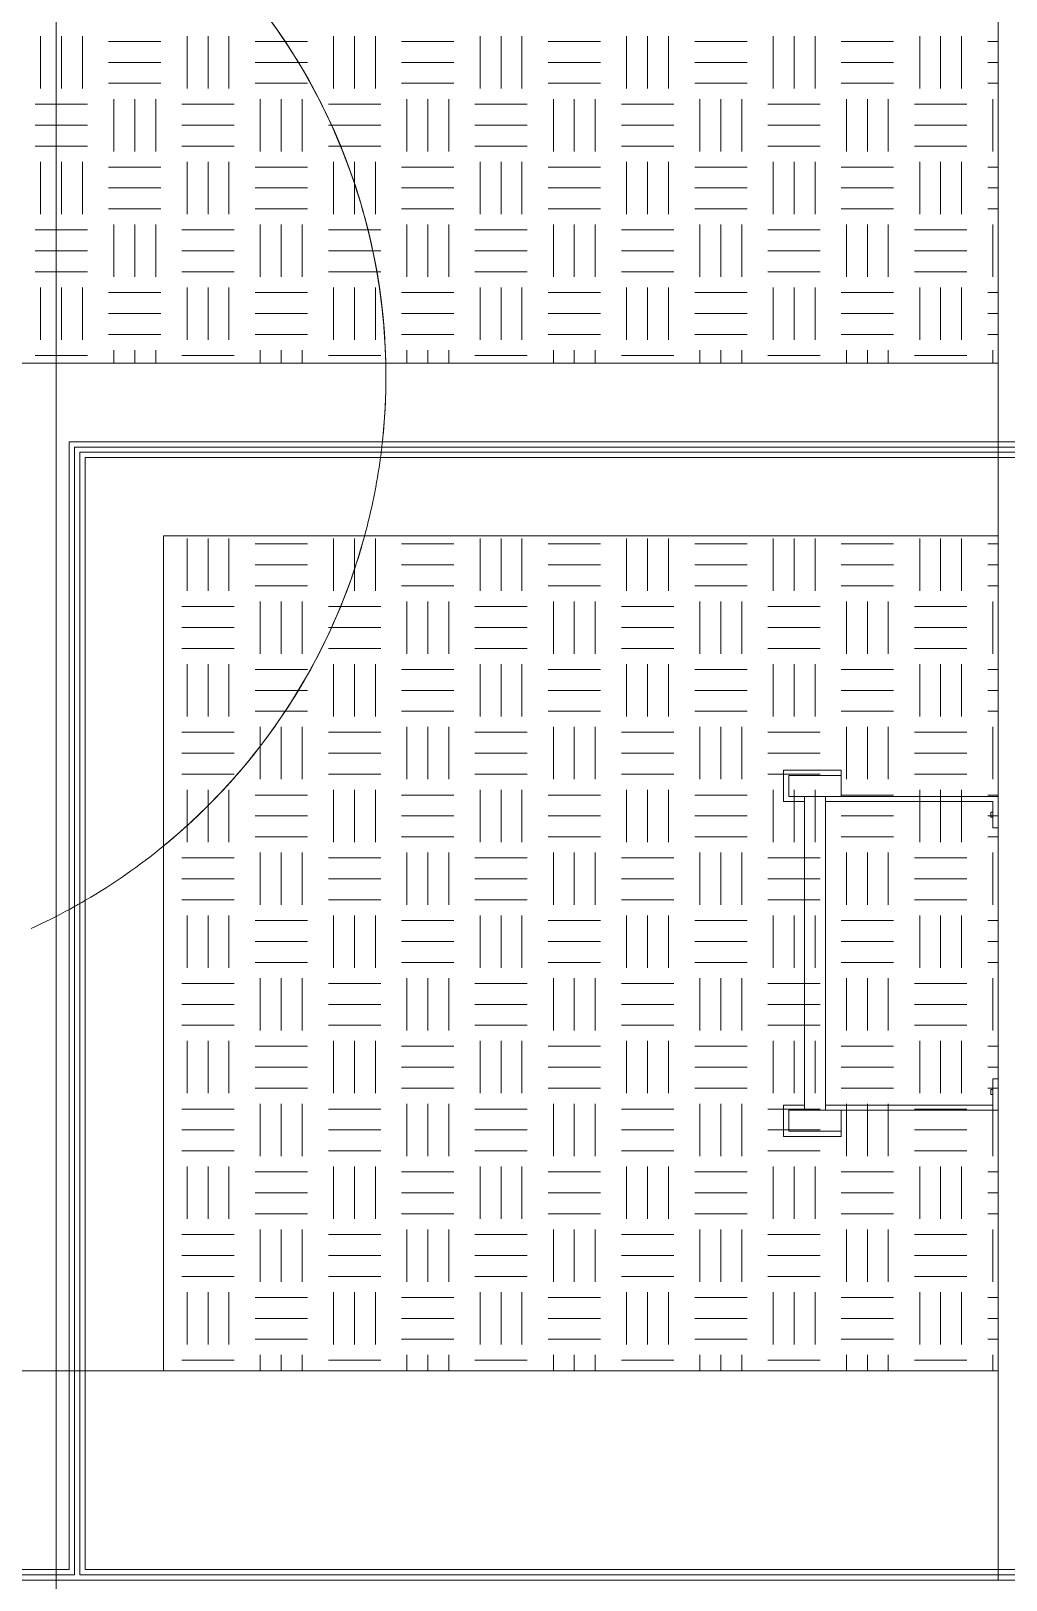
# Model space of a CAD drawing. Extents: x -982 to 937, y -179 to 616.
# Drawn here: x -433.54 to -414.91, y -146.51 to -116.91 of the extents above; entities that cross this region are included whole.
import ezdxf
from ezdxf.lldxf.tags import DXFTag

# ---------------------------------------------------------------- set-up
doc = ezdxf.new("R2010")
doc.units = 0
doc.layers.get('0').update_dxf_attribs({"lineweight": 13})
for name, color, linetype, lineweight in [('A-DETL-____-HDLN', 7, '_Verdeckte Linien_', 9), ('A-FLOR-____-OTLN', 7, 'Continuous', 9), ('A-FLOR-____-OVHD', 7, 'Strichpunkt - Fein', 9), ('A-GENM-____-OTLN', 7, 'Continuous', 9), ('M-EQPM-____-OTLN', 7, 'Continuous', 9), ('S-GRID-____-OTLN', 7, 'Continuous', 5), ('Vertikale Erschließung', 7, 'Continuous', 9)]:
    doc.layers.add(name, color=color, linetype=linetype, lineweight=lineweight)
tags = doc.linetypes.add('_Rasterlinie_', pattern=[0.375, 0.2, -0.05, 0.075, -0.05]).pattern_tags.tags
tags[10:11] = [DXFTag(74, 4), DXFTag(75, 0), DXFTag(340, '0'), DXFTag(46, 1.0), DXFTag(50, 0.0), DXFTag(44, 0.0), DXFTag(45, 0.0)]
tags[8:9] = [DXFTag(74, 4), DXFTag(75, 0), DXFTag(340, '0'), DXFTag(46, 1.0), DXFTag(50, 0.0), DXFTag(44, 0.0), DXFTag(45, 0.0)]
tags[6:7] = [DXFTag(74, 4), DXFTag(75, 0), DXFTag(340, '0'), DXFTag(46, 1.0), DXFTag(50, 0.0), DXFTag(44, 0.0), DXFTag(45, 0.0)]
tags[4:5] = [DXFTag(74, 4), DXFTag(75, 0), DXFTag(340, '0'), DXFTag(46, 1.0), DXFTag(50, 0.0), DXFTag(44, 0.0), DXFTag(45, 0.0)]
tags = doc.linetypes.add('_Verdeckte Linien_', pattern=[0.15, 0.1, -0.05]).pattern_tags.tags
tags[6:7] = [DXFTag(74, 4), DXFTag(75, 0), DXFTag(340, '0'), DXFTag(46, 1.0), DXFTag(50, 0.0), DXFTag(44, 0.0), DXFTag(45, 0.0)]
tags[4:5] = [DXFTag(74, 4), DXFTag(75, 0), DXFTag(340, '0'), DXFTag(46, 1.0), DXFTag(50, 0.0), DXFTag(44, 0.0), DXFTag(45, 0.0)]
tags = doc.linetypes.add('Strichpunkt - Fein', pattern=[0.2, 0.1, -0.05, 0, -0.05]).pattern_tags.tags
tags[10:11] = [DXFTag(74, 4), DXFTag(75, 0), DXFTag(340, '0'), DXFTag(46, 1.0), DXFTag(50, 0.0), DXFTag(44, 0.0), DXFTag(45, 0.0)]
tags[8:9] = [DXFTag(74, 4), DXFTag(75, 0), DXFTag(340, '0'), DXFTag(46, 1.0), DXFTag(50, 0.0), DXFTag(44, 0.0), DXFTag(45, 0.0)]
tags[6:7] = [DXFTag(74, 4), DXFTag(75, 0), DXFTag(340, '0'), DXFTag(46, 1.0), DXFTag(50, 0.0), DXFTag(44, 0.0), DXFTag(45, 0.0)]
tags[4:5] = [DXFTag(74, 4), DXFTag(75, 0), DXFTag(340, '0'), DXFTag(46, 1.0), DXFTag(50, 0.0), DXFTag(44, 0.0), DXFTag(45, 0.0)]

# ---------------------------------------------------------------- blocks, each defined once
blk = doc.blocks.new('Referenz-A0UJ2GQRXE', base_point=(-954.019, -167.52))
at = {"layer": 'A-DETL-____-HDLN', "color": 0, "linetype": '_Verdeckte Linien_', "ltscale": 0.13}
blk.add_line((-415.059, -146.507), (-415.059, -100.507), dxfattribs=at)
at = {"layer": 'A-FLOR-____-OTLN', "color": 0, "linetype": 'Continuous', "ltscale": 0.13}
for p, q in [((-415.059, -142.507), (-415.059, -100.507)), ((-461.059, -142.507), (-415.059, -142.507))]:
    blk.add_line(p, q, dxfattribs=at)
at = {"layer": 'A-FLOR-____-OVHD', "color": 0, "linetype": 'Strichpunkt - Fein', "ltscale": 0.13}
blk.add_line((-44.159, -146.507), (-808.059, -146.507), dxfattribs=at)
at = {"layer": 'A-GENM-____-OTLN', "color": 0, "linetype": 'Continuous', "ltscale": 0.13}
for p, q in [((-415.059, -100.507), (-415.059, -123.257)), ((-415.059, -123.257), (-415.059, -100.507)), ((-433.359, -118.007), (-433.359, -117.007)), ((-432.959, -118.007), (-432.959, -117.007)), ((-432.559, -118.007), (-432.559, -117.007)), ((-431.059, -117.107), (-432.059, -117.107)), ((-430.559, -118.007), (-430.559, -117.007)), ((-430.159, -118.007), (-430.159, -117.007)), ((-429.759, -118.007), (-429.759, -117.007)), ((-428.259, -117.107), (-429.259, -117.107)), ((-427.759, -118.007), (-427.759, -117.007)), ((-427.359, -118.007), (-427.359, -117.007)), ((-426.959, -118.007), (-426.959, -117.007)), ((-425.459, -117.107), (-426.459, -117.107)), ((-424.959, -118.007), (-424.959, -117.007)), ((-424.559, -118.007), (-424.559, -117.007)), ((-424.159, -118.007), (-424.159, -117.007)), ((-422.659, -117.107), (-423.659, -117.107)), ((-422.159, -118.007), (-422.159, -117.007)), ((-421.759, -118.007), (-421.759, -117.007)), ((-421.359, -118.007), (-421.359, -117.007)), ((-419.859, -117.107), (-420.859, -117.107)), ((-419.359, -118.007), (-419.359, -117.007)), ((-418.959, -118.007), (-418.959, -117.007)), ((-418.559, -118.007), (-418.559, -117.007)), ((-417.059, -117.107), (-418.059, -117.107)), ((-416.559, -118.007), (-416.559, -117.007)), ((-416.159, -118.007), (-416.159, -117.007)), ((-415.759, -118.007), (-415.759, -117.007)), ((-415.059, -117.107), (-415.259, -117.107)), ((-431.059, -117.507), (-432.059, -117.507)), ((-428.259, -117.507), (-429.259, -117.507)), ((-425.459, -117.507), (-426.459, -117.507)), ((-422.659, -117.507), (-423.659, -117.507)), ((-419.859, -117.507), (-420.859, -117.507)), ((-417.059, -117.507), (-418.059, -117.507)), ((-415.059, -117.507), (-415.259, -117.507)), ((-431.059, -117.907), (-432.059, -117.907)), ((-428.259, -117.907), (-429.259, -117.907)), ((-425.459, -117.907), (-426.459, -117.907)), ((-422.659, -117.907), (-423.659, -117.907)), ((-419.859, -117.907), (-420.859, -117.907)), ((-417.059, -117.907), (-418.059, -117.907)), ((-415.059, -117.907), (-415.259, -117.907)), ((-432.459, -118.307), (-433.459, -118.307)), ((-431.959, -119.207), (-431.959, -118.207)), ((-431.559, -119.207), (-431.559, -118.207)), ((-431.159, -119.207), (-431.159, -118.207)), ((-429.659, -118.307), (-430.659, -118.307)), ((-429.159, -119.207), (-429.159, -118.207)), ((-428.759, -119.207), (-428.759, -118.207)), ((-428.359, -119.207), (-428.359, -118.207)), ((-426.859, -118.307), (-427.859, -118.307)), ((-426.359, -119.207), (-426.359, -118.207)), ((-425.959, -119.207), (-425.959, -118.207)), ((-425.559, -119.207), (-425.559, -118.207)), ((-424.059, -118.307), (-425.059, -118.307)), ((-423.559, -119.207), (-423.559, -118.207)), ((-423.159, -119.207), (-423.159, -118.207)), ((-422.759, -119.207), (-422.759, -118.207)), ((-421.259, -118.307), (-422.259, -118.307)), ((-420.759, -119.207), (-420.759, -118.207)), ((-420.359, -119.207), (-420.359, -118.207)), ((-419.959, -119.207), (-419.959, -118.207)), ((-418.459, -118.307), (-419.459, -118.307)), ((-417.959, -119.207), (-417.959, -118.207)), ((-417.559, -119.207), (-417.559, -118.207)), ((-417.159, -119.207), (-417.159, -118.207)), ((-415.659, -118.307), (-416.659, -118.307)), ((-415.159, -119.207), (-415.159, -118.207)), ((-432.459, -118.707), (-433.459, -118.707)), ((-429.659, -118.707), (-430.659, -118.707)), ((-426.859, -118.707), (-427.859, -118.707)), ((-424.059, -118.707), (-425.059, -118.707)), ((-421.259, -118.707), (-422.259, -118.707)), ((-418.459, -118.707), (-419.459, -118.707)), ((-415.659, -118.707), (-416.659, -118.707)), ((-432.459, -119.107), (-433.459, -119.107)), ((-429.659, -119.107), (-430.659, -119.107)), ((-426.859, -119.107), (-427.859, -119.107)), ((-424.059, -119.107), (-425.059, -119.107)), ((-421.259, -119.107), (-422.259, -119.107)), ((-418.459, -119.107), (-419.459, -119.107)), ((-415.659, -119.107), (-416.659, -119.107)), ((-433.359, -120.407), (-433.359, -119.407)), ((-432.959, -120.407), (-432.959, -119.407)), ((-432.559, -120.407), (-432.559, -119.407)), ((-431.059, -119.507), (-432.059, -119.507)), ((-430.559, -120.407), (-430.559, -119.407)), ((-430.159, -120.407), (-430.159, -119.407)), ((-429.759, -120.407), (-429.759, -119.407)), ((-428.259, -119.507), (-429.259, -119.507)), ((-427.759, -120.407), (-427.759, -119.407)), ((-427.359, -120.407), (-427.359, -119.407)), ((-426.959, -120.407), (-426.959, -119.407)), ((-425.459, -119.507), (-426.459, -119.507)), ((-424.959, -120.407), (-424.959, -119.407)), ((-424.559, -120.407), (-424.559, -119.407)), ((-424.159, -120.407), (-424.159, -119.407)), ((-422.659, -119.507), (-423.659, -119.507)), ((-422.159, -120.407), (-422.159, -119.407)), ((-421.759, -120.407), (-421.759, -119.407)), ((-421.359, -120.407), (-421.359, -119.407)), ((-419.859, -119.507), (-420.859, -119.507)), ((-419.359, -120.407), (-419.359, -119.407)), ((-418.959, -120.407), (-418.959, -119.407)), ((-418.559, -120.407), (-418.559, -119.407)), ((-417.059, -119.507), (-418.059, -119.507)), ((-416.559, -120.407), (-416.559, -119.407)), ((-416.159, -120.407), (-416.159, -119.407)), ((-415.759, -120.407), (-415.759, -119.407)), ((-415.059, -119.507), (-415.259, -119.507)), ((-431.059, -119.907), (-432.059, -119.907)), ((-428.259, -119.907), (-429.259, -119.907)), ((-425.459, -119.907), (-426.459, -119.907)), ((-422.659, -119.907), (-423.659, -119.907)), ((-419.859, -119.907), (-420.859, -119.907)), ((-417.059, -119.907), (-418.059, -119.907)), ((-415.059, -119.907), (-415.259, -119.907)), ((-431.059, -120.307), (-432.059, -120.307)), ((-428.259, -120.307), (-429.259, -120.307)), ((-425.459, -120.307), (-426.459, -120.307)), ((-422.659, -120.307), (-423.659, -120.307)), ((-419.859, -120.307), (-420.859, -120.307)), ((-417.059, -120.307), (-418.059, -120.307)), ((-415.059, -120.307), (-415.259, -120.307)), ((-432.459, -120.707), (-433.459, -120.707)), ((-431.959, -121.607), (-431.959, -120.607)), ((-431.559, -121.607), (-431.559, -120.607)), ((-431.159, -121.607), (-431.159, -120.607)), ((-429.659, -120.707), (-430.659, -120.707)), ((-429.159, -121.607), (-429.159, -120.607)), ((-428.759, -121.607), (-428.759, -120.607)), ((-428.359, -121.607), (-428.359, -120.607)), ((-426.859, -120.707), (-427.859, -120.707)), ((-426.359, -121.607), (-426.359, -120.607)), ((-425.959, -121.607), (-425.959, -120.607)), ((-425.559, -121.607), (-425.559, -120.607)), ((-424.059, -120.707), (-425.059, -120.707)), ((-423.559, -121.607), (-423.559, -120.607)), ((-423.159, -121.607), (-423.159, -120.607)), ((-422.759, -121.607), (-422.759, -120.607)), ((-421.259, -120.707), (-422.259, -120.707)), ((-420.759, -121.607), (-420.759, -120.607)), ((-420.359, -121.607), (-420.359, -120.607)), ((-419.959, -121.607), (-419.959, -120.607)), ((-418.459, -120.707), (-419.459, -120.707)), ((-417.959, -121.607), (-417.959, -120.607)), ((-417.559, -121.607), (-417.559, -120.607)), ((-417.159, -121.607), (-417.159, -120.607)), ((-415.659, -120.707), (-416.659, -120.707)), ((-415.159, -121.607), (-415.159, -120.607)), ((-432.459, -121.107), (-433.459, -121.107)), ((-429.659, -121.107), (-430.659, -121.107)), ((-426.859, -121.107), (-427.859, -121.107)), ((-424.059, -121.107), (-425.059, -121.107)), ((-421.259, -121.107), (-422.259, -121.107)), ((-418.459, -121.107), (-419.459, -121.107)), ((-415.659, -121.107), (-416.659, -121.107)), ((-432.459, -121.507), (-433.459, -121.507)), ((-429.659, -121.507), (-430.659, -121.507)), ((-426.859, -121.507), (-427.859, -121.507)), ((-424.059, -121.507), (-425.059, -121.507)), ((-421.259, -121.507), (-422.259, -121.507)), ((-418.459, -121.507), (-419.459, -121.507)), ((-415.659, -121.507), (-416.659, -121.507)), ((-433.359, -122.807), (-433.359, -121.807)), ((-432.959, -122.807), (-432.959, -121.807)), ((-432.559, -122.807), (-432.559, -121.807)), ((-431.059, -121.907), (-432.059, -121.907)), ((-430.559, -122.807), (-430.559, -121.807)), ((-430.159, -122.807), (-430.159, -121.807)), ((-429.759, -122.807), (-429.759, -121.807)), ((-428.259, -121.907), (-429.259, -121.907)), ((-427.759, -122.807), (-427.759, -121.807)), ((-427.359, -122.807), (-427.359, -121.807)), ((-426.959, -122.807), (-426.959, -121.807)), ((-425.459, -121.907), (-426.459, -121.907)), ((-424.959, -122.807), (-424.959, -121.807)), ((-424.559, -122.807), (-424.559, -121.807)), ((-424.159, -122.807), (-424.159, -121.807)), ((-422.659, -121.907), (-423.659, -121.907)), ((-422.159, -122.807), (-422.159, -121.807)), ((-421.759, -122.807), (-421.759, -121.807)), ((-421.359, -122.807), (-421.359, -121.807)), ((-419.859, -121.907), (-420.859, -121.907)), ((-419.359, -122.807), (-419.359, -121.807)), ((-418.959, -122.807), (-418.959, -121.807)), ((-418.559, -122.807), (-418.559, -121.807)), ((-417.059, -121.907), (-418.059, -121.907)), ((-416.559, -122.807), (-416.559, -121.807)), ((-416.159, -122.807), (-416.159, -121.807)), ((-415.759, -122.807), (-415.759, -121.807)), ((-415.059, -121.907), (-415.259, -121.907)), ((-431.059, -122.307), (-432.059, -122.307)), ((-428.259, -122.307), (-429.259, -122.307)), ((-425.459, -122.307), (-426.459, -122.307)), ((-422.659, -122.307), (-423.659, -122.307)), ((-419.859, -122.307), (-420.859, -122.307)), ((-417.059, -122.307), (-418.059, -122.307)), ((-415.059, -122.307), (-415.259, -122.307)), ((-431.059, -122.707), (-432.059, -122.707)), ((-428.259, -122.707), (-429.259, -122.707)), ((-425.459, -122.707), (-426.459, -122.707)), ((-422.659, -122.707), (-423.659, -122.707)), ((-419.859, -122.707), (-420.859, -122.707)), ((-417.059, -122.707), (-418.059, -122.707)), ((-415.059, -122.707), (-415.259, -122.707)), ((-432.459, -123.107), (-433.459, -123.107)), ((-431.959, -123.257), (-431.959, -123.007)), ((-431.559, -123.257), (-431.559, -123.007)), ((-431.159, -123.257), (-431.159, -123.007)), ((-429.659, -123.107), (-430.659, -123.107)), ((-429.159, -123.257), (-429.159, -123.007)), ((-428.759, -123.257), (-428.759, -123.007)), ((-428.359, -123.257), (-428.359, -123.007)), ((-426.859, -123.107), (-427.859, -123.107)), ((-426.359, -123.257), (-426.359, -123.007)), ((-425.959, -123.257), (-425.959, -123.007)), ((-425.559, -123.257), (-425.559, -123.007)), ((-424.059, -123.107), (-425.059, -123.107)), ((-423.559, -123.257), (-423.559, -123.007)), ((-423.159, -123.257), (-423.159, -123.007)), ((-422.759, -123.257), (-422.759, -123.007)), ((-421.259, -123.107), (-422.259, -123.107)), ((-420.759, -123.257), (-420.759, -123.007)), ((-420.359, -123.257), (-420.359, -123.007)), ((-419.959, -123.257), (-419.959, -123.007)), ((-418.459, -123.107), (-419.459, -123.107)), ((-417.959, -123.257), (-417.959, -123.007)), ((-417.559, -123.257), (-417.559, -123.007)), ((-417.159, -123.257), (-417.159, -123.007)), ((-415.659, -123.107), (-416.659, -123.107)), ((-415.159, -123.257), (-415.159, -123.007)), ((-415.059, -123.257), (-434.309, -123.257)), ((-434.309, -123.257), (-415.059, -123.257)), ((-411.259, -124.757), (-432.809, -124.757)), ((-432.809, -124.757), (-432.809, -146.307)), ((-432.809, -146.307), (-432.809, -124.757)), ((-432.809, -124.757), (-411.259, -124.757)), ((-432.709, -146.407), (-432.709, -124.857)), ((-432.709, -146.407), (-432.709, -124.857)), ((-411.159, -124.857), (-432.709, -124.857)), ((-432.709, -124.857), (-411.159, -124.857)), ((-432.609, -124.957), (-432.609, -146.407)), ((-411.159, -124.957), (-432.609, -124.957)), ((-432.609, -146.407), (-432.609, -124.957)), ((-432.609, -124.957), (-411.159, -124.957)), ((-411.259, -125.057), (-432.509, -125.057)), ((-432.509, -125.057), (-432.509, -146.307)), ((-432.509, -146.307), (-432.509, -125.057)), ((-432.509, -125.057), (-411.259, -125.057)), ((-431.009, -142.507), (-431.009, -126.557)), ((-431.009, -142.507), (-431.009, -126.557)), ((-415.059, -126.557), (-431.009, -126.557)), ((-431.009, -126.557), (-415.059, -126.557)), ((-430.559, -127.607), (-430.559, -126.607)), ((-430.159, -127.607), (-430.159, -126.607)), ((-429.759, -127.607), (-429.759, -126.607)), ((-427.759, -127.607), (-427.759, -126.607)), ((-427.359, -127.607), (-427.359, -126.607)), ((-426.959, -127.607), (-426.959, -126.607)), ((-424.959, -127.607), (-424.959, -126.607)), ((-424.559, -127.607), (-424.559, -126.607)), ((-424.159, -127.607), (-424.159, -126.607)), ((-422.159, -127.607), (-422.159, -126.607)), ((-421.759, -127.607), (-421.759, -126.607)), ((-421.359, -127.607), (-421.359, -126.607)), ((-419.359, -127.607), (-419.359, -126.607)), ((-418.959, -127.607), (-418.959, -126.607)), ((-418.559, -127.607), (-418.559, -126.607)), ((-416.559, -127.607), (-416.559, -126.607)), ((-416.159, -127.607), (-416.159, -126.607)), ((-415.759, -127.607), (-415.759, -126.607)), ((-415.059, -126.557), (-415.059, -142.507)), ((-415.059, -142.507), (-415.059, -126.557)), ((-428.259, -126.707), (-429.259, -126.707)), ((-425.459, -126.707), (-426.459, -126.707)), ((-422.659, -126.707), (-423.659, -126.707)), ((-419.859, -126.707), (-420.859, -126.707)), ((-417.059, -126.707), (-418.059, -126.707)), ((-415.059, -126.707), (-415.259, -126.707)), ((-428.259, -127.107), (-429.259, -127.107)), ((-425.459, -127.107), (-426.459, -127.107)), ((-422.659, -127.107), (-423.659, -127.107)), ((-419.859, -127.107), (-420.859, -127.107)), ((-417.059, -127.107), (-418.059, -127.107)), ((-415.059, -127.107), (-415.259, -127.107)), ((-428.259, -127.507), (-429.259, -127.507)), ((-425.459, -127.507), (-426.459, -127.507)), ((-422.659, -127.507), (-423.659, -127.507)), ((-419.859, -127.507), (-420.859, -127.507)), ((-417.059, -127.507), (-418.059, -127.507)), ((-415.059, -127.507), (-415.259, -127.507)), ((-429.159, -128.807), (-429.159, -127.807)), ((-428.759, -128.807), (-428.759, -127.807)), ((-428.359, -128.807), (-428.359, -127.807)), ((-426.359, -128.807), (-426.359, -127.807)), ((-425.959, -128.807), (-425.959, -127.807)), ((-425.559, -128.807), (-425.559, -127.807)), ((-423.559, -128.807), (-423.559, -127.807)), ((-423.159, -128.807), (-423.159, -127.807)), ((-422.759, -128.807), (-422.759, -127.807)), ((-420.759, -128.807), (-420.759, -127.807)), ((-420.359, -128.807), (-420.359, -127.807)), ((-419.959, -128.807), (-419.959, -127.807)), ((-417.959, -128.807), (-417.959, -127.807)), ((-417.559, -128.807), (-417.559, -127.807)), ((-417.159, -128.807), (-417.159, -127.807)), ((-415.159, -128.807), (-415.159, -127.807)), ((-429.659, -127.907), (-430.659, -127.907)), ((-426.859, -127.907), (-427.859, -127.907)), ((-424.059, -127.907), (-425.059, -127.907)), ((-421.259, -127.907), (-422.259, -127.907)), ((-418.459, -127.907), (-419.459, -127.907)), ((-415.659, -127.907), (-416.659, -127.907)), ((-429.659, -128.307), (-430.659, -128.307)), ((-426.859, -128.307), (-427.859, -128.307)), ((-424.059, -128.307), (-425.059, -128.307)), ((-421.259, -128.307), (-422.259, -128.307)), ((-418.459, -128.307), (-419.459, -128.307)), ((-415.659, -128.307), (-416.659, -128.307)), ((-429.659, -128.707), (-430.659, -128.707)), ((-426.859, -128.707), (-427.859, -128.707)), ((-424.059, -128.707), (-425.059, -128.707)), ((-421.259, -128.707), (-422.259, -128.707)), ((-418.459, -128.707), (-419.459, -128.707)), ((-415.659, -128.707), (-416.659, -128.707)), ((-430.559, -130.007), (-430.559, -129.007)), ((-430.159, -130.007), (-430.159, -129.007)), ((-429.759, -130.007), (-429.759, -129.007)), ((-427.759, -130.007), (-427.759, -129.007)), ((-427.359, -130.007), (-427.359, -129.007)), ((-426.959, -130.007), (-426.959, -129.007)), ((-424.959, -130.007), (-424.959, -129.007)), ((-424.559, -130.007), (-424.559, -129.007)), ((-424.159, -130.007), (-424.159, -129.007)), ((-422.159, -130.007), (-422.159, -129.007)), ((-421.759, -130.007), (-421.759, -129.007)), ((-421.359, -130.007), (-421.359, -129.007)), ((-419.359, -130.007), (-419.359, -129.007)), ((-418.959, -130.007), (-418.959, -129.007)), ((-418.559, -130.007), (-418.559, -129.007)), ((-416.559, -130.007), (-416.559, -129.007)), ((-416.159, -130.007), (-416.159, -129.007)), ((-415.759, -130.007), (-415.759, -129.007)), ((-428.259, -129.107), (-429.259, -129.107)), ((-425.459, -129.107), (-426.459, -129.107)), ((-422.659, -129.107), (-423.659, -129.107)), ((-419.859, -129.107), (-420.859, -129.107)), ((-417.059, -129.107), (-418.059, -129.107)), ((-415.059, -129.107), (-415.259, -129.107)), ((-428.259, -129.507), (-429.259, -129.507)), ((-425.459, -129.507), (-426.459, -129.507)), ((-422.659, -129.507), (-423.659, -129.507)), ((-419.859, -129.507), (-420.859, -129.507)), ((-417.059, -129.507), (-418.059, -129.507)), ((-415.059, -129.507), (-415.259, -129.507)), ((-428.259, -129.907), (-429.259, -129.907)), ((-425.459, -129.907), (-426.459, -129.907)), ((-422.659, -129.907), (-423.659, -129.907)), ((-419.859, -129.907), (-420.859, -129.907)), ((-417.059, -129.907), (-418.059, -129.907)), ((-415.059, -129.907), (-415.259, -129.907)), ((-429.159, -131.207), (-429.159, -130.207)), ((-428.759, -131.207), (-428.759, -130.207)), ((-428.359, -131.207), (-428.359, -130.207)), ((-426.359, -131.207), (-426.359, -130.207)), ((-425.959, -131.207), (-425.959, -130.207)), ((-425.559, -131.207), (-425.559, -130.207)), ((-423.559, -131.207), (-423.559, -130.207)), ((-423.159, -131.207), (-423.159, -130.207)), ((-422.759, -131.207), (-422.759, -130.207)), ((-420.759, -131.207), (-420.759, -130.207)), ((-420.359, -131.207), (-420.359, -130.207)), ((-419.959, -131.207), (-419.959, -130.207)), ((-417.959, -131.207), (-417.959, -130.207)), ((-417.559, -131.207), (-417.559, -130.207)), ((-417.159, -131.207), (-417.159, -130.207)), ((-415.159, -131.207), (-415.159, -130.207)), ((-429.659, -130.307), (-430.659, -130.307)), ((-426.859, -130.307), (-427.859, -130.307)), ((-424.059, -130.307), (-425.059, -130.307)), ((-421.259, -130.307), (-422.259, -130.307)), ((-418.459, -130.307), (-419.459, -130.307)), ((-415.659, -130.307), (-416.659, -130.307)), ((-429.659, -130.707), (-430.659, -130.707)), ((-426.859, -130.707), (-427.859, -130.707)), ((-424.059, -130.707), (-425.059, -130.707)), ((-421.259, -130.707), (-422.259, -130.707)), ((-418.459, -130.707), (-419.459, -130.707)), ((-415.659, -130.707), (-416.659, -130.707)), ((-429.659, -131.107), (-430.659, -131.107)), ((-426.859, -131.107), (-427.859, -131.107)), ((-424.059, -131.107), (-425.059, -131.107)), ((-421.259, -131.107), (-422.259, -131.107)), ((-418.459, -131.107), (-419.459, -131.107)), ((-415.659, -131.107), (-416.659, -131.107)), ((-430.559, -132.407), (-430.559, -131.407)), ((-430.159, -132.407), (-430.159, -131.407)), ((-429.759, -132.407), (-429.759, -131.407)), ((-427.759, -132.407), (-427.759, -131.407)), ((-427.359, -132.407), (-427.359, -131.407)), ((-426.959, -132.407), (-426.959, -131.407)), ((-424.959, -132.407), (-424.959, -131.407)), ((-424.559, -132.407), (-424.559, -131.407)), ((-424.159, -132.407), (-424.159, -131.407)), ((-422.159, -132.407), (-422.159, -131.407)), ((-421.759, -132.407), (-421.759, -131.407)), ((-421.359, -132.407), (-421.359, -131.407)), ((-419.359, -132.407), (-419.359, -131.407)), ((-418.959, -132.407), (-418.959, -131.407)), ((-418.559, -132.407), (-418.559, -131.407)), ((-416.559, -132.407), (-416.559, -131.407)), ((-416.159, -132.407), (-416.159, -131.407)), ((-415.759, -132.407), (-415.759, -131.407)), ((-428.259, -131.507), (-429.259, -131.507)), ((-425.459, -131.507), (-426.459, -131.507)), ((-422.659, -131.507), (-423.659, -131.507)), ((-419.859, -131.507), (-420.859, -131.507)), ((-417.059, -131.507), (-418.059, -131.507)), ((-415.059, -131.507), (-415.259, -131.507)), ((-428.259, -131.907), (-429.259, -131.907)), ((-425.459, -131.907), (-426.459, -131.907)), ((-422.659, -131.907), (-423.659, -131.907)), ((-419.859, -131.907), (-420.859, -131.907)), ((-417.059, -131.907), (-418.059, -131.907)), ((-415.059, -131.907), (-415.259, -131.907)), ((-428.259, -132.307), (-429.259, -132.307)), ((-425.459, -132.307), (-426.459, -132.307)), ((-422.659, -132.307), (-423.659, -132.307)), ((-419.859, -132.307), (-420.859, -132.307)), ((-417.059, -132.307), (-418.059, -132.307)), ((-415.059, -132.307), (-415.259, -132.307)), ((-429.159, -133.607), (-429.159, -132.607)), ((-428.759, -133.607), (-428.759, -132.607)), ((-428.359, -133.607), (-428.359, -132.607)), ((-426.359, -133.607), (-426.359, -132.607)), ((-425.959, -133.607), (-425.959, -132.607)), ((-425.559, -133.607), (-425.559, -132.607)), ((-423.559, -133.607), (-423.559, -132.607)), ((-423.159, -133.607), (-423.159, -132.607)), ((-422.759, -133.607), (-422.759, -132.607)), ((-420.759, -133.607), (-420.759, -132.607)), ((-420.359, -133.607), (-420.359, -132.607)), ((-419.959, -133.607), (-419.959, -132.607)), ((-417.959, -133.607), (-417.959, -132.607)), ((-417.559, -133.607), (-417.559, -132.607)), ((-417.159, -133.607), (-417.159, -132.607)), ((-415.159, -133.607), (-415.159, -132.607)), ((-429.659, -132.707), (-430.659, -132.707)), ((-426.859, -132.707), (-427.859, -132.707)), ((-424.059, -132.707), (-425.059, -132.707)), ((-421.259, -132.707), (-422.259, -132.707)), ((-418.459, -132.707), (-419.459, -132.707)), ((-415.659, -132.707), (-416.659, -132.707)), ((-429.659, -133.107), (-430.659, -133.107)), ((-426.859, -133.107), (-427.859, -133.107)), ((-424.059, -133.107), (-425.059, -133.107)), ((-421.259, -133.107), (-422.259, -133.107)), ((-418.459, -133.107), (-419.459, -133.107)), ((-415.659, -133.107), (-416.659, -133.107)), ((-429.659, -133.507), (-430.659, -133.507)), ((-426.859, -133.507), (-427.859, -133.507)), ((-424.059, -133.507), (-425.059, -133.507)), ((-421.259, -133.507), (-422.259, -133.507)), ((-418.459, -133.507), (-419.459, -133.507)), ((-415.659, -133.507), (-416.659, -133.507)), ((-430.559, -134.807), (-430.559, -133.807)), ((-430.159, -134.807), (-430.159, -133.807)), ((-429.759, -134.807), (-429.759, -133.807)), ((-428.259, -133.907), (-429.259, -133.907)), ((-427.759, -134.807), (-427.759, -133.807)), ((-427.359, -134.807), (-427.359, -133.807)), ((-426.959, -134.807), (-426.959, -133.807)), ((-425.459, -133.907), (-426.459, -133.907)), ((-424.959, -134.807), (-424.959, -133.807)), ((-424.559, -134.807), (-424.559, -133.807)), ((-424.159, -134.807), (-424.159, -133.807)), ((-422.659, -133.907), (-423.659, -133.907)), ((-422.159, -134.807), (-422.159, -133.807)), ((-421.759, -134.807), (-421.759, -133.807)), ((-421.359, -134.807), (-421.359, -133.807)), ((-419.859, -133.907), (-420.859, -133.907)), ((-419.359, -134.807), (-419.359, -133.807)), ((-418.959, -134.807), (-418.959, -133.807)), ((-418.559, -134.807), (-418.559, -133.807)), ((-417.059, -133.907), (-418.059, -133.907)), ((-416.559, -134.807), (-416.559, -133.807)), ((-416.159, -134.807), (-416.159, -133.807)), ((-415.759, -134.807), (-415.759, -133.807)), ((-415.059, -133.907), (-415.259, -133.907)), ((-428.259, -134.307), (-429.259, -134.307)), ((-425.459, -134.307), (-426.459, -134.307)), ((-422.659, -134.307), (-423.659, -134.307)), ((-419.859, -134.307), (-420.859, -134.307)), ((-417.059, -134.307), (-418.059, -134.307)), ((-415.059, -134.307), (-415.259, -134.307)), ((-428.259, -134.707), (-429.259, -134.707)), ((-425.459, -134.707), (-426.459, -134.707)), ((-422.659, -134.707), (-423.659, -134.707)), ((-419.859, -134.707), (-420.859, -134.707)), ((-417.059, -134.707), (-418.059, -134.707)), ((-415.059, -134.707), (-415.259, -134.707)), ((-429.659, -135.107), (-430.659, -135.107)), ((-429.159, -136.007), (-429.159, -135.007)), ((-428.759, -136.007), (-428.759, -135.007)), ((-428.359, -136.007), (-428.359, -135.007)), ((-426.859, -135.107), (-427.859, -135.107)), ((-426.359, -136.007), (-426.359, -135.007)), ((-425.959, -136.007), (-425.959, -135.007)), ((-425.559, -136.007), (-425.559, -135.007)), ((-424.059, -135.107), (-425.059, -135.107)), ((-423.559, -136.007), (-423.559, -135.007)), ((-423.159, -136.007), (-423.159, -135.007)), ((-422.759, -136.007), (-422.759, -135.007)), ((-421.259, -135.107), (-422.259, -135.107)), ((-420.759, -136.007), (-420.759, -135.007)), ((-420.359, -136.007), (-420.359, -135.007)), ((-419.959, -136.007), (-419.959, -135.007)), ((-418.459, -135.107), (-419.459, -135.107)), ((-417.959, -136.007), (-417.959, -135.007)), ((-417.559, -136.007), (-417.559, -135.007)), ((-417.159, -136.007), (-417.159, -135.007)), ((-415.659, -135.107), (-416.659, -135.107)), ((-415.159, -136.007), (-415.159, -135.007)), ((-429.659, -135.507), (-430.659, -135.507)), ((-426.859, -135.507), (-427.859, -135.507)), ((-424.059, -135.507), (-425.059, -135.507)), ((-421.259, -135.507), (-422.259, -135.507)), ((-418.459, -135.507), (-419.459, -135.507)), ((-415.659, -135.507), (-416.659, -135.507)), ((-429.659, -135.907), (-430.659, -135.907)), ((-426.859, -135.907), (-427.859, -135.907)), ((-424.059, -135.907), (-425.059, -135.907)), ((-421.259, -135.907), (-422.259, -135.907)), ((-418.459, -135.907), (-419.459, -135.907)), ((-415.659, -135.907), (-416.659, -135.907)), ((-430.559, -137.207), (-430.559, -136.207)), ((-430.159, -137.207), (-430.159, -136.207)), ((-429.759, -137.207), (-429.759, -136.207)), ((-428.259, -136.307), (-429.259, -136.307)), ((-427.759, -137.207), (-427.759, -136.207)), ((-427.359, -137.207), (-427.359, -136.207)), ((-426.959, -137.207), (-426.959, -136.207)), ((-425.459, -136.307), (-426.459, -136.307)), ((-424.959, -137.207), (-424.959, -136.207)), ((-424.559, -137.207), (-424.559, -136.207)), ((-424.159, -137.207), (-424.159, -136.207)), ((-422.659, -136.307), (-423.659, -136.307)), ((-422.159, -137.207), (-422.159, -136.207)), ((-421.759, -137.207), (-421.759, -136.207)), ((-421.359, -137.207), (-421.359, -136.207)), ((-419.859, -136.307), (-420.859, -136.307)), ((-419.359, -137.207), (-419.359, -136.207)), ((-418.959, -137.207), (-418.959, -136.207)), ((-418.559, -137.207), (-418.559, -136.207)), ((-417.059, -136.307), (-418.059, -136.307)), ((-416.559, -137.207), (-416.559, -136.207)), ((-416.159, -137.207), (-416.159, -136.207)), ((-415.759, -137.207), (-415.759, -136.207)), ((-415.059, -136.307), (-415.259, -136.307)), ((-428.259, -136.707), (-429.259, -136.707)), ((-425.459, -136.707), (-426.459, -136.707)), ((-422.659, -136.707), (-423.659, -136.707)), ((-419.859, -136.707), (-420.859, -136.707)), ((-417.059, -136.707), (-418.059, -136.707)), ((-415.059, -136.707), (-415.259, -136.707)), ((-428.259, -137.107), (-429.259, -137.107)), ((-425.459, -137.107), (-426.459, -137.107)), ((-422.659, -137.107), (-423.659, -137.107)), ((-419.859, -137.107), (-420.859, -137.107)), ((-417.059, -137.107), (-418.059, -137.107)), ((-415.059, -137.107), (-415.259, -137.107)), ((-429.659, -137.507), (-430.659, -137.507)), ((-429.159, -138.407), (-429.159, -137.407)), ((-428.759, -138.407), (-428.759, -137.407)), ((-428.359, -138.407), (-428.359, -137.407)), ((-426.859, -137.507), (-427.859, -137.507)), ((-426.359, -138.407), (-426.359, -137.407)), ((-425.959, -138.407), (-425.959, -137.407)), ((-425.559, -138.407), (-425.559, -137.407)), ((-424.059, -137.507), (-425.059, -137.507)), ((-423.559, -138.407), (-423.559, -137.407)), ((-423.159, -138.407), (-423.159, -137.407)), ((-422.759, -138.407), (-422.759, -137.407)), ((-421.259, -137.507), (-422.259, -137.507)), ((-420.759, -138.407), (-420.759, -137.407)), ((-420.359, -138.407), (-420.359, -137.407)), ((-419.959, -138.407), (-419.959, -137.407)), ((-418.459, -137.507), (-419.459, -137.507)), ((-417.959, -138.407), (-417.959, -137.407)), ((-417.559, -138.407), (-417.559, -137.407)), ((-417.159, -138.407), (-417.159, -137.407)), ((-415.659, -137.507), (-416.659, -137.507)), ((-415.159, -138.407), (-415.159, -137.407)), ((-429.659, -137.907), (-430.659, -137.907)), ((-426.859, -137.907), (-427.859, -137.907)), ((-424.059, -137.907), (-425.059, -137.907)), ((-421.259, -137.907), (-422.259, -137.907)), ((-418.459, -137.907), (-419.459, -137.907)), ((-415.659, -137.907), (-416.659, -137.907)), ((-429.659, -138.307), (-430.659, -138.307)), ((-426.859, -138.307), (-427.859, -138.307)), ((-424.059, -138.307), (-425.059, -138.307)), ((-421.259, -138.307), (-422.259, -138.307)), ((-418.459, -138.307), (-419.459, -138.307)), ((-415.659, -138.307), (-416.659, -138.307)), ((-430.559, -139.607), (-430.559, -138.607)), ((-430.159, -139.607), (-430.159, -138.607)), ((-429.759, -139.607), (-429.759, -138.607)), ((-428.259, -138.707), (-429.259, -138.707)), ((-427.759, -139.607), (-427.759, -138.607)), ((-427.359, -139.607), (-427.359, -138.607)), ((-426.959, -139.607), (-426.959, -138.607)), ((-425.459, -138.707), (-426.459, -138.707)), ((-424.959, -139.607), (-424.959, -138.607)), ((-424.559, -139.607), (-424.559, -138.607)), ((-424.159, -139.607), (-424.159, -138.607)), ((-422.659, -138.707), (-423.659, -138.707)), ((-422.159, -139.607), (-422.159, -138.607)), ((-421.759, -139.607), (-421.759, -138.607)), ((-421.359, -139.607), (-421.359, -138.607)), ((-419.859, -138.707), (-420.859, -138.707)), ((-419.359, -139.607), (-419.359, -138.607)), ((-418.959, -139.607), (-418.959, -138.607)), ((-418.559, -139.607), (-418.559, -138.607)), ((-417.059, -138.707), (-418.059, -138.707)), ((-416.559, -139.607), (-416.559, -138.607)), ((-416.159, -139.607), (-416.159, -138.607)), ((-415.759, -139.607), (-415.759, -138.607)), ((-415.059, -138.707), (-415.259, -138.707)), ((-428.259, -139.107), (-429.259, -139.107)), ((-425.459, -139.107), (-426.459, -139.107)), ((-422.659, -139.107), (-423.659, -139.107)), ((-419.859, -139.107), (-420.859, -139.107)), ((-417.059, -139.107), (-418.059, -139.107)), ((-415.059, -139.107), (-415.259, -139.107)), ((-428.259, -139.507), (-429.259, -139.507)), ((-425.459, -139.507), (-426.459, -139.507)), ((-422.659, -139.507), (-423.659, -139.507)), ((-419.859, -139.507), (-420.859, -139.507)), ((-417.059, -139.507), (-418.059, -139.507)), ((-415.059, -139.507), (-415.259, -139.507)), ((-429.659, -139.907), (-430.659, -139.907)), ((-429.159, -140.807), (-429.159, -139.807)), ((-428.759, -140.807), (-428.759, -139.807)), ((-428.359, -140.807), (-428.359, -139.807)), ((-426.859, -139.907), (-427.859, -139.907)), ((-426.359, -140.807), (-426.359, -139.807)), ((-425.959, -140.807), (-425.959, -139.807)), ((-425.559, -140.807), (-425.559, -139.807)), ((-424.059, -139.907), (-425.059, -139.907)), ((-423.559, -140.807), (-423.559, -139.807)), ((-423.159, -140.807), (-423.159, -139.807)), ((-422.759, -140.807), (-422.759, -139.807)), ((-421.259, -139.907), (-422.259, -139.907)), ((-420.759, -140.807), (-420.759, -139.807)), ((-420.359, -140.807), (-420.359, -139.807)), ((-419.959, -140.807), (-419.959, -139.807)), ((-418.459, -139.907), (-419.459, -139.907)), ((-417.959, -140.807), (-417.959, -139.807)), ((-417.559, -140.807), (-417.559, -139.807)), ((-417.159, -140.807), (-417.159, -139.807)), ((-415.659, -139.907), (-416.659, -139.907)), ((-415.159, -140.807), (-415.159, -139.807)), ((-429.659, -140.307), (-430.659, -140.307)), ((-426.859, -140.307), (-427.859, -140.307)), ((-424.059, -140.307), (-425.059, -140.307)), ((-421.259, -140.307), (-422.259, -140.307)), ((-418.459, -140.307), (-419.459, -140.307)), ((-415.659, -140.307), (-416.659, -140.307)), ((-429.659, -140.707), (-430.659, -140.707)), ((-426.859, -140.707), (-427.859, -140.707)), ((-424.059, -140.707), (-425.059, -140.707)), ((-421.259, -140.707), (-422.259, -140.707)), ((-418.459, -140.707), (-419.459, -140.707)), ((-415.659, -140.707), (-416.659, -140.707)), ((-430.559, -142.007), (-430.559, -141.007)), ((-430.159, -142.007), (-430.159, -141.007)), ((-429.759, -142.007), (-429.759, -141.007)), ((-428.259, -141.107), (-429.259, -141.107)), ((-427.759, -142.007), (-427.759, -141.007)), ((-427.359, -142.007), (-427.359, -141.007)), ((-426.959, -142.007), (-426.959, -141.007)), ((-425.459, -141.107), (-426.459, -141.107)), ((-424.959, -142.007), (-424.959, -141.007)), ((-424.559, -142.007), (-424.559, -141.007)), ((-424.159, -142.007), (-424.159, -141.007)), ((-422.659, -141.107), (-423.659, -141.107)), ((-422.159, -142.007), (-422.159, -141.007)), ((-421.759, -142.007), (-421.759, -141.007)), ((-421.359, -142.007), (-421.359, -141.007)), ((-419.859, -141.107), (-420.859, -141.107)), ((-419.359, -142.007), (-419.359, -141.007)), ((-418.959, -142.007), (-418.959, -141.007)), ((-418.559, -142.007), (-418.559, -141.007)), ((-417.059, -141.107), (-418.059, -141.107)), ((-416.559, -142.007), (-416.559, -141.007)), ((-416.159, -142.007), (-416.159, -141.007)), ((-415.759, -142.007), (-415.759, -141.007)), ((-415.059, -141.107), (-415.259, -141.107)), ((-428.259, -141.507), (-429.259, -141.507)), ((-425.459, -141.507), (-426.459, -141.507)), ((-422.659, -141.507), (-423.659, -141.507)), ((-419.859, -141.507), (-420.859, -141.507)), ((-417.059, -141.507), (-418.059, -141.507)), ((-415.059, -141.507), (-415.259, -141.507)), ((-428.259, -141.907), (-429.259, -141.907)), ((-425.459, -141.907), (-426.459, -141.907)), ((-422.659, -141.907), (-423.659, -141.907)), ((-419.859, -141.907), (-420.859, -141.907)), ((-417.059, -141.907), (-418.059, -141.907)), ((-415.059, -141.907), (-415.259, -141.907)), ((-429.659, -142.307), (-430.659, -142.307)), ((-429.159, -142.507), (-429.159, -142.207)), ((-428.759, -142.507), (-428.759, -142.207)), ((-428.359, -142.507), (-428.359, -142.207)), ((-426.859, -142.307), (-427.859, -142.307)), ((-426.359, -142.507), (-426.359, -142.207)), ((-425.959, -142.507), (-425.959, -142.207)), ((-425.559, -142.507), (-425.559, -142.207)), ((-424.059, -142.307), (-425.059, -142.307)), ((-423.559, -142.507), (-423.559, -142.207)), ((-423.159, -142.507), (-423.159, -142.207)), ((-422.759, -142.507), (-422.759, -142.207)), ((-421.259, -142.307), (-422.259, -142.307)), ((-420.759, -142.507), (-420.759, -142.207)), ((-420.359, -142.507), (-420.359, -142.207)), ((-419.959, -142.507), (-419.959, -142.207)), ((-418.459, -142.307), (-419.459, -142.307)), ((-417.959, -142.507), (-417.959, -142.207)), ((-417.559, -142.507), (-417.559, -142.207)), ((-417.159, -142.507), (-417.159, -142.207)), ((-415.659, -142.307), (-416.659, -142.307)), ((-415.159, -142.507), (-415.159, -142.207)), ((-415.059, -142.507), (-431.009, -142.507)), ((-431.009, -142.507), (-415.059, -142.507)), ((-432.709, -146.407), (-464.959, -146.407)), ((-464.959, -146.407), (-432.709, -146.407)), ((-432.809, -146.307), (-464.859, -146.307)), ((-464.859, -146.307), (-432.809, -146.307)), ((-411.159, -146.407), (-432.609, -146.407)), ((-432.609, -146.407), (-411.159, -146.407)), ((-432.509, -146.307), (-411.259, -146.307)), ((-411.259, -146.307), (-432.509, -146.307))]:
    blk.add_line(p, q, dxfattribs=at)
at = {"layer": 'M-EQPM-____-OTLN', "color": 0, "linetype": 'Continuous', "ltscale": 0.13}
for major_axis, end_param in [((9.759, 6.271), 1.142397), ((11.597, 0.251), 1.549164), ((10.552, 4.819), 0.713998), ((11.597, 0.251), 0.549566), ((11.597, 0.251), 0.406766), ((11.532, -1.252), 0.129751), ((11.532, -1.252), 0.129751), ((11.6, 0), 0.021633), ((11.532, -1.252), 0.108118), ((11.496, -1.551), 0.02595), ((11.496, -1.551), 0.02595), ((11.496, -1.551), 0.02595), ((11.191, -3.053), 0.132266), ((11.191, -3.053), 0.132266), ((11.191, -3.053), 0.132266), ((7.361, -8.965), 0.617015), ((9.759, -6.271), 0.304865), ((11.13, -3.268), 0.019265), ((10.552, -4.819), 0.1428), ((8.767, -7.596), 0.285599), ((7.596, -8.767), 0.285599), ((7.361, -8.965), 0.169351), ((7.361, -8.965), 0.026551), ((5.862, -10.01), 0.157674), ((5.862, -10.01), 0.157674), ((5.862, -10.01), 0.157674), ((4.819, -10.552), 0.071883), ((4.819, -10.552), 0.071883), ((4.819, -10.552), 0.071883), ((5.564, -10.178), 0.029491), ((5.564, -10.178), 0.029491), ((5.564, -10.178), 0.029491)]:
    blk.add_ellipse((-438.359, -123.507), major_axis=major_axis, ratio=1, start_param=0, end_param=end_param, dxfattribs=at)
at = {"layer": 'S-GRID-____-OTLN', "color": 0, "linetype": '_Rasterlinie_', "ltscale": 0.13}
blk.add_line((-433.059, -167.52), (-433.059, 592.593), dxfattribs=at)
at = {"layer": 'Vertikale Erschließung', "color": 0, "linetype": 'Continuous', "ltscale": 0.13}
for p, q in [((-418.059, -131.032), (-419.159, -131.032)), ((-419.159, -131.032), (-419.159, -131.632)), ((-418.059, -131.132), (-418.059, -131.032)), ((-419.059, -131.132), (-419.059, -131.532)), ((-418.059, -131.132), (-419.059, -131.132)), ((-418.059, -131.532), (-418.059, -131.132)), ((-419.159, -131.632), (-418.759, -131.632)), ((-419.059, -131.532), (-418.059, -131.532)), ((-418.759, -131.532), (-418.759, -137.532)), ((-418.359, -137.532), (-418.359, -131.532)), ((-418.359, -131.632), (-415.159, -131.632)), ((-415.059, -131.532), (-418.059, -131.532)), ((-415.159, -131.632), (-415.159, -132.132)), ((-415.159, -131.832), (-415.199, -131.832)), ((-415.199, -131.832), (-415.199, -131.857)), ((-415.199, -131.832), (-415.199, -131.839)), ((-415.159, -131.832), (-415.199, -131.832)), ((-415.199, -131.832), (-415.199, -131.834)), ((-415.199, -131.832), (-415.199, -131.839)), ((-415.199, -131.834), (-415.199, -131.857)), ((-415.199, -131.839), (-415.199, -131.857)), ((-415.199, -131.839), (-415.199, -131.847)), ((-415.199, -131.847), (-415.199, -131.857)), ((-415.199, -131.857), (-415.199, -131.917)), ((-415.199, -131.857), (-415.199, -131.869)), ((-415.199, -131.857), (-415.199, -131.895)), ((-415.199, -131.857), (-415.199, -131.869)), ((-415.199, -131.869), (-415.199, -131.882)), ((-415.199, -131.869), (-415.199, -131.907)), ((-415.199, -131.882), (-415.199, -131.917)), ((-415.199, -131.895), (-415.199, -131.907)), ((-415.199, -131.907), (-415.199, -131.917)), ((-415.199, -131.907), (-415.199, -131.93)), ((-415.199, -131.917), (-415.199, -131.925)), ((-415.199, -131.917), (-415.199, -131.93)), ((-415.199, -131.917), (-415.199, -131.925)), ((-415.199, -131.925), (-415.199, -131.93)), ((-415.199, -131.925), (-415.199, -131.932)), ((-415.199, -131.93), (-415.199, -131.932)), ((-415.199, -131.93), (-415.199, -131.932)), ((-415.199, -131.93), (-415.199, -131.932)), ((-415.199, -131.932), (-415.159, -131.932)), ((-415.199, -131.932), (-415.159, -131.932)), ((-415.159, -132.132), (-415.059, -132.132)), ((-415.059, -136.932), (-415.159, -136.932)), ((-415.159, -136.932), (-415.159, -137.432)), ((-415.159, -137.132), (-415.199, -137.132)), ((-415.199, -137.132), (-415.199, -137.134)), ((-415.199, -137.132), (-415.199, -137.134)), ((-415.159, -137.132), (-415.199, -137.132)), ((-415.199, -137.132), (-415.199, -137.139)), ((-415.199, -137.132), (-415.199, -137.134)), ((-415.199, -137.134), (-415.199, -137.157)), ((-415.199, -137.134), (-415.199, -137.139)), ((-415.199, -137.134), (-415.199, -137.157)), ((-415.199, -137.139), (-415.199, -137.169)), ((-415.199, -137.139), (-415.199, -137.147)), ((-415.199, -137.147), (-415.199, -137.157)), ((-415.199, -137.157), (-415.199, -137.195)), ((-415.199, -137.157), (-415.199, -137.195)), ((-415.199, -137.157), (-415.199, -137.195)), ((-415.199, -137.169), (-415.199, -137.207)), ((-415.199, -137.195), (-415.199, -137.225)), ((-415.199, -137.195), (-415.199, -137.217)), ((-415.199, -137.195), (-415.199, -137.207)), ((-415.199, -137.207), (-415.199, -137.23)), ((-415.199, -137.207), (-415.199, -137.217)), ((-415.199, -137.217), (-415.199, -137.232)), ((-415.199, -137.217), (-415.199, -137.225)), ((-415.199, -137.225), (-415.199, -137.23)), ((-415.199, -137.225), (-415.199, -137.232)), ((-415.199, -137.23), (-415.199, -137.232)), ((-415.199, -137.23), (-415.199, -137.232)), ((-415.199, -137.232), (-415.159, -137.232)), ((-415.199, -137.232), (-415.159, -137.232)), ((-418.759, -137.432), (-419.159, -137.432)), ((-419.159, -137.432), (-419.159, -138.032)), ((-418.059, -137.532), (-419.059, -137.532)), ((-419.059, -137.532), (-419.059, -137.932)), ((-415.159, -137.432), (-418.359, -137.432)), ((-418.059, -137.532), (-415.059, -137.532)), ((-418.059, -137.932), (-418.059, -137.532)), ((-419.059, -137.932), (-418.059, -137.932)), ((-418.059, -138.032), (-418.059, -137.932)), ((-419.159, -138.032), (-418.059, -138.032))]:
    blk.add_line(p, q, dxfattribs=at)

msp = doc.modelspace()

# ---------------------------------------------------------------- block references
at = {"color": 9, "lineweight": 25, "ltscale": 0.25, "true_color": 0xc0c0c0}
msp.add_blockref('Referenz-A0UJ2GQRXE', (-954.019, -167.52), dxfattribs=at)

doc.saveas('drawing.dxf')
